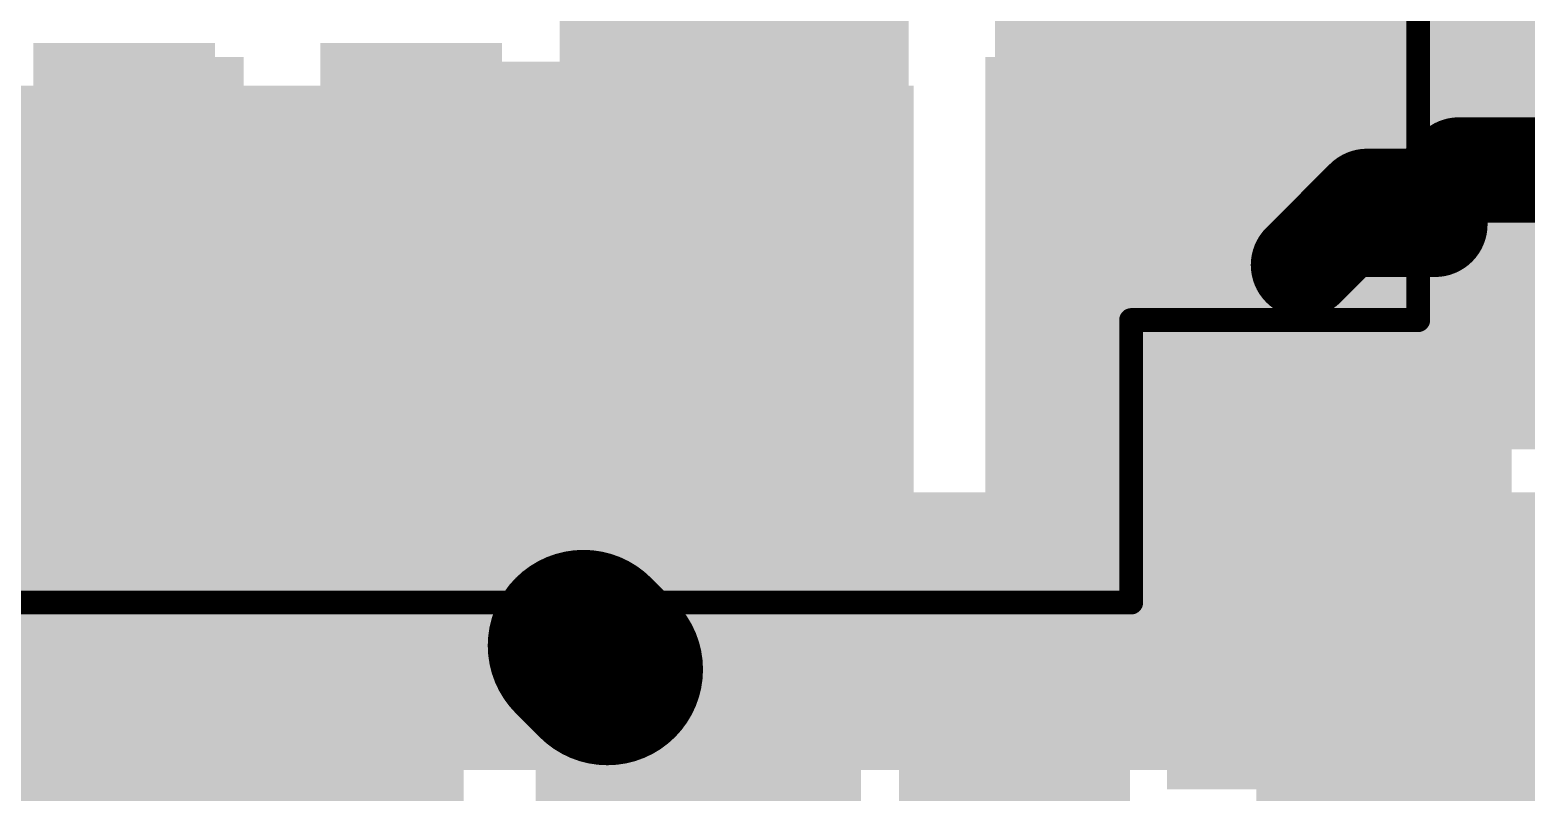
# Model space of a CAD drawing. Header units: millimetres. Extents: x -35.7 to 35.7, y -3.2 to 68.2.
# Drawn here: x 11.06 to 19, y 48.19 to 52.24 of the extents above; entities that cross this region are included whole.
import ezdxf

# ---------------------------------------------------------------- set-up
doc = ezdxf.new("R2010")
doc.units = ezdxf.units.MM
for name, color, linetype in [('BottomLayer', 5, 'Continuous'), ('BottomPaste', 16, 'Continuous'), ('BottomSolder', 6, 'Continuous'), ('Mechanical2', 216, 'Continuous'), ('TopLayer', 1, 'Continuous'), ('TopOverlay', 2, 'Continuous'), ('TopSolder', 216, 'Continuous'), ('ViaHoleLayer', 16, 'Continuous')]:
    doc.layers.add(name, color=color, linetype=linetype)

# ---------------------------------------------------------------- blocks, each defined once
blk = doc.blocks.new('CAP__2917_B_122')
at = {"layer": 'BottomLayer'}
blk.add_hatch(color=5, dxfattribs=at).paths.add_polyline_path([(-1.39499975, 1.28499997), (1.39499975, 1.28499997), (1.39499975, -1.28499997), (-1.39499975, -1.28499997)])
at = {"layer": 'BottomPaste'}
blk.add_hatch(color=16, dxfattribs=at).paths.add_polyline_path([(-1.39499975, 1.28499997), (1.39499975, 1.28499997), (1.39499975, -1.28499997), (-1.39499975, -1.28499997)])
at = {"layer": 'BottomSolder'}
blk.add_hatch(color=6, dxfattribs=at).paths.add_polyline_path([(-1.49659975, 1.38659997), (1.49659975, 1.38659997), (1.49659975, -1.38659997), (-1.49659975, -1.38659997)])
blk = doc.blocks.new('SLF12575T_221M1R3_PF_137')
at = {"layer": 'TopOverlay', "const_width": 0.127}
for points in [[(-4.7752, 6.324599999999999), (-4.7752, 4.826)], [(5.5118, 6.324599999999999), (-4.7752, 6.324599999999999)], [(-6.2992, 4.826), (-6.2992, 2.0574)], [(-4.7752, 4.826), (-6.2992, 4.826)]]:
    blk.add_lwpolyline(points, dxfattribs=at)
at = {"layer": 'TopOverlay', "const_width": 0.0635}
for points in [[(-4.80695, 6.324599999999999, 1), (-4.743449999999999, 6.324599999999999, 1)], [(-4.80695, 6.324599999999999, 1), (-4.743449999999999, 6.324599999999999, 1)], [(-6.33095, 4.826, 1), (-6.267449999999999, 4.826, 1)], [(-6.33095, 4.826, 1), (-6.267449999999999, 4.826, 1)], [(-4.80695, 4.826, 1), (-4.743449999999999, 4.826, 1)], [(-4.80695, 4.826, 1), (-4.743449999999999, 4.826, 1)]]:
    blk.add_lwpolyline(points, format="xyb", close=True, dxfattribs=at)
blk = doc.blocks.new('RES0603_B_159')
at = {"layer": 'BottomLayer'}
for points in [[(-1.143, -0.4445), (-1.143, 0.4445), (-0.3809999999999999, 0.4445), (-0.3809999999999999, -0.4445)], [(0.3809999999999999, -0.4445), (0.3809999999999999, 0.4445), (1.143, 0.4445), (1.143, -0.4445)]]:
    blk.add_hatch(color=5, dxfattribs=at).paths.add_polyline_path(points)
at = {"layer": 'BottomPaste'}
for points in [[(-1.143, -0.4445), (-1.143, 0.4445), (-0.3809999999999999, 0.4445), (-0.3809999999999999, -0.4445)], [(0.3809999999999999, -0.4445), (0.3809999999999999, 0.4445), (1.143, 0.4445), (1.143, -0.4445)]]:
    blk.add_hatch(color=16, dxfattribs=at).paths.add_polyline_path(points)
at = {"layer": 'BottomSolder'}
for points in [[(-1.2446, -0.5460999999999999), (-1.2446, 0.5460999999999999), (-0.2794, 0.5460999999999999), (-0.2794, -0.5460999999999999)], [(0.2794, -0.5460999999999999), (0.2794, 0.5460999999999999), (1.2446, 0.5460999999999999), (1.2446, -0.5460999999999999)]]:
    blk.add_hatch(color=6, dxfattribs=at).paths.add_polyline_path(points)
blk = doc.blocks.new('SOIC_8_B_166')
at = {"layer": 'BottomLayer'}
for points in [[(-3.474999399999999, 1.6050006), (-3.474999399999999, 2.2049994), (-1.92499996, 2.2049994), (-1.92499996, 1.6050006)], [(1.92499996, 1.6050006), (1.92499996, 2.2049994), (3.474999399999999, 2.2049994), (3.474999399999999, 1.6050006)], [(-3.474999399999999, 0.3350006), (-3.474999399999999, 0.9349994), (-1.92499996, 0.9349994), (-1.92499996, 0.3350006)], [(1.92499996, 0.3350006), (1.92499996, 0.9349994), (3.474999399999999, 0.9349994), (3.474999399999999, 0.3350006)], [(-3.474999399999999, -0.9349994), (-3.474999399999999, -0.3350006), (-1.92499996, -0.3350006), (-1.92499996, -0.9349994)], [(1.92499996, -0.9349994), (1.92499996, -0.3350006), (3.474999399999999, -0.3350006), (3.474999399999999, -0.9349994)], [(-3.474999399999999, -2.2049994), (-3.474999399999999, -1.6050006), (-1.92499996, -1.6050006), (-1.92499996, -2.2049994)], [(1.92499996, -2.2049994), (1.92499996, -1.6050006), (3.474999399999999, -1.6050006), (3.474999399999999, -2.2049994)]]:
    blk.add_hatch(color=5, dxfattribs=at).paths.add_polyline_path(points)
at = {"layer": 'BottomPaste'}
for points in [[(-3.474999399999999, 1.6050006), (-3.474999399999999, 2.2049994), (-1.92499996, 2.2049994), (-1.92499996, 1.6050006)], [(1.92499996, 1.6050006), (1.92499996, 2.2049994), (3.474999399999999, 2.2049994), (3.474999399999999, 1.6050006)], [(-3.474999399999999, 0.3350006), (-3.474999399999999, 0.9349994), (-1.92499996, 0.9349994), (-1.92499996, 0.3350006)], [(1.92499996, 0.3350006), (1.92499996, 0.9349994), (3.474999399999999, 0.9349994), (3.474999399999999, 0.3350006)], [(-3.474999399999999, -0.9349994), (-3.474999399999999, -0.3350006), (-1.92499996, -0.3350006), (-1.92499996, -0.9349994)], [(1.92499996, -0.9349994), (1.92499996, -0.3350006), (3.474999399999999, -0.3350006), (3.474999399999999, -0.9349994)], [(-3.474999399999999, -2.2049994), (-3.474999399999999, -1.6050006), (-1.92499996, -1.6050006), (-1.92499996, -2.2049994)], [(1.92499996, -2.2049994), (1.92499996, -1.6050006), (3.474999399999999, -1.6050006), (3.474999399999999, -2.2049994)]]:
    blk.add_hatch(color=16, dxfattribs=at).paths.add_polyline_path(points)
at = {"layer": 'BottomSolder'}
for points in [[(-3.5765994, 1.5034006), (-3.5765994, 2.3065994), (-1.82339996, 2.3065994), (-1.82339996, 1.5034006)], [(1.82339996, 1.5034006), (1.82339996, 2.3065994), (3.5765994, 2.3065994), (3.5765994, 1.5034006)], [(-3.5765994, 0.2334006000000001), (-3.5765994, 1.0365994), (-1.82339996, 1.0365994), (-1.82339996, 0.2334005999999999)], [(1.82339996, 0.2334006000000001), (1.82339996, 1.0365994), (3.5765994, 1.0365994), (3.5765994, 0.2334005999999999)], [(-3.5765994, -1.0365994), (-3.5765994, -0.2334005999999999), (-1.82339996, -0.2334006000000001), (-1.82339996, -1.0365994)], [(1.82339996, -1.0365994), (1.82339996, -0.2334005999999999), (3.5765994, -0.2334006000000001), (3.5765994, -1.0365994)], [(-3.5765994, -2.3065994), (-3.5765994, -1.5034006), (-1.82339996, -1.5034006), (-1.82339996, -2.3065994)], [(1.82339996, -2.3065994), (1.82339996, -1.5034006), (3.5765994, -1.5034006), (3.5765994, -2.3065994)]]:
    blk.add_hatch(color=6, dxfattribs=at).paths.add_polyline_path(points)

msp = doc.modelspace()

# ---------------------------------------------------------------- hatches: boundary and pattern name
at = {"layer": 'BottomLayer'}
for points in [[(13.8684, 51.4952361), (15.7226, 51.4952361), (15.7226, 53.2478361), (13.8684, 53.2478361)], [(12.19200254, 48.65043864), (12.19200254, 52.0954), (11.12520254, 52.0954), (11.12520254, 48.65043864)], [(12.6238, 51.13019999999999), (15.7226, 51.13019999999999), (15.7226, 52.06999999999999), (12.6238, 52.06999999999999)], [(16.129, 49.6316), (18.923, 49.6316), (18.923, 52.0954), (16.129, 52.0954)], [(18.6944, 50.92699999999999), (20.9042, 50.92699999999999), (20.9042, 52.0954), (18.6944, 52.0954)], [(15.6972, 50.76735846), (11.1252, 50.76735846), (11.1252, 49.63160254), (15.6972, 49.63160254)], [(-0.4318, 48.9458), (11.89444408, 48.9458), (11.89444408, 49.911), (-0.4318, 49.911)], [(7.6454, 45.23739999999999), (13.3604, 45.23739999999999), (13.3604, 49.7078), (7.6454, 49.7078)], [(13.7414, 45.2628), (15.4686, 45.2628), (15.4686, 49.37759999999999), (13.7414, 49.37759999999999)], [(16.8974643, 49.3905413), (15.67180254, 49.3905413), (15.67180254, 47.01540254), (16.8974643, 47.01540254)], [(17.0942, 48.2092), (22.4282, 48.2092), (22.4282, 49.37759999999999), (17.0942, 49.37759999999999)], [(17.56859834, 48.39703046), (17.56859834, 46.35500254), (22.42819746, 46.35500254), (22.42819746, 48.39703046)]]:
    msp.add_hatch(color=5, dxfattribs=at).paths.add_polyline_path(points)
h = msp.add_hatch(color=5, dxfattribs=at)
edge = h.paths.add_edge_path()
edge.add_arc((16.4592, 51.6382), 0.2999994, 0, 360)
h = msp.add_hatch(color=5, dxfattribs=at)
edge = h.paths.add_edge_path()
edge.add_arc((17.145, 51.6382), 0.2999994, 0, 360)
h = msp.add_hatch(color=5, dxfattribs=at)
edge = h.paths.add_edge_path()
edge.add_arc((17.8308, 51.6382), 0.2999994, 0, 360)
h = msp.add_hatch(color=5, dxfattribs=at)
edge = h.paths.add_edge_path()
edge.add_arc((18.5166, 51.6382), 0.2999994, 0, 360)
h = msp.add_hatch(color=5, dxfattribs=at)
edge = h.paths.add_edge_path()
edge.add_arc((16.4592, 50.99049999999999), 0.2999994, 0, 360)
h = msp.add_hatch(color=5, dxfattribs=at)
edge = h.paths.add_edge_path()
edge.add_arc((17.145, 50.99049999999999), 0.2999994, 0, 360)
h = msp.add_hatch(color=5, dxfattribs=at)
edge = h.paths.add_edge_path()
edge.add_arc((17.8308, 51.0032), 0.2999994, 0, 360)
h = msp.add_hatch(color=5, dxfattribs=at)
edge = h.paths.add_edge_path()
edge.add_arc((18.5166, 51.0032), 0.2999994, 0, 360)
h = msp.add_hatch(color=5, dxfattribs=at)
edge = h.paths.add_edge_path()
edge.add_arc((16.4592, 50.3428), 0.2999994, 0, 360)
h = msp.add_hatch(color=5, dxfattribs=at)
edge = h.paths.add_edge_path()
edge.add_arc((17.145, 50.3428), 0.2999994, 0, 360)
h = msp.add_hatch(color=5, dxfattribs=at)
edge = h.paths.add_edge_path()
edge.add_arc((17.8308, 50.3682), 0.2999994, 0, 360)
h = msp.add_hatch(color=5, dxfattribs=at)
edge = h.paths.add_edge_path()
edge.add_arc((18.5166, 50.3682), 0.2999994, 0, 360)
h = msp.add_hatch(color=5, dxfattribs=at)
edge = h.paths.add_edge_path()
edge.add_arc((15.9766, 48.7934), 0.2999994, 0, 360)
h = msp.add_hatch(color=5, dxfattribs=at)
edge = h.paths.add_edge_path()
edge.add_arc((16.5910006, 48.7934), 0.2999994, 0, 360)
at = {"layer": 'BottomSolder'}
h = msp.add_hatch(color=6, dxfattribs=at)
edge = h.paths.add_edge_path()
edge.add_arc((16.4592, 51.6382), 0.1499997, 0, 360)
h = msp.add_hatch(color=6, dxfattribs=at)
edge = h.paths.add_edge_path()
edge.add_arc((17.145, 51.6382), 0.1499997, 0, 360)
h = msp.add_hatch(color=6, dxfattribs=at)
edge = h.paths.add_edge_path()
edge.add_arc((17.8308, 51.6382), 0.1499997, 0, 360)
h = msp.add_hatch(color=6, dxfattribs=at)
edge = h.paths.add_edge_path()
edge.add_arc((18.5166, 51.6382), 0.1499997, 0, 360)
h = msp.add_hatch(color=6, dxfattribs=at)
edge = h.paths.add_edge_path()
edge.add_arc((16.4592, 50.99049999999999), 0.1499997, 0, 360)
h = msp.add_hatch(color=6, dxfattribs=at)
edge = h.paths.add_edge_path()
edge.add_arc((17.145, 50.99049999999999), 0.1499997, 0, 360)
h = msp.add_hatch(color=6, dxfattribs=at)
edge = h.paths.add_edge_path()
edge.add_arc((17.8308, 51.0032), 0.1499997, 0, 360)
h = msp.add_hatch(color=6, dxfattribs=at)
edge = h.paths.add_edge_path()
edge.add_arc((18.5166, 51.0032), 0.1499997, 0, 360)
h = msp.add_hatch(color=6, dxfattribs=at)
edge = h.paths.add_edge_path()
edge.add_arc((16.4592, 50.3428), 0.1499997, 0, 360)
h = msp.add_hatch(color=6, dxfattribs=at)
edge = h.paths.add_edge_path()
edge.add_arc((17.145, 50.3428), 0.1499997, 0, 360)
h = msp.add_hatch(color=6, dxfattribs=at)
edge = h.paths.add_edge_path()
edge.add_arc((17.8308, 50.3682), 0.1499997, 0, 360)
h = msp.add_hatch(color=6, dxfattribs=at)
edge = h.paths.add_edge_path()
edge.add_arc((18.5166, 50.3682), 0.1499997, 0, 360)
h = msp.add_hatch(color=6, dxfattribs=at)
edge = h.paths.add_edge_path()
edge.add_arc((15.9766, 48.7934), 0.1499997, 0, 360)
h = msp.add_hatch(color=6, dxfattribs=at)
edge = h.paths.add_edge_path()
edge.add_arc((16.5910006, 48.7934), 0.1499997, 0, 360)
at = {"layer": 'TopLayer'}
for points in [[(16.1798, 50.0126), (19.5072, 50.0126), (19.5072, 57.12440187999999), (16.1798, 57.12440187999999)], [(7.416797459999999, 51.94300254), (7.416797459999999, 48.31080762), (15.74799746, 48.31080762), (15.74799746, 51.94300254)], [(15.59230816, 48.31079999999999), (20.8534, 48.31079999999999), (20.8534, 49.784), (15.59230816, 49.784)]]:
    msp.add_hatch(color=1, dxfattribs=at).paths.add_polyline_path(points)
h = msp.add_hatch(color=1, dxfattribs=at)
edge = h.paths.add_edge_path()
edge.add_arc((16.4592, 51.6382), 0.2999994, 0, 360)
h = msp.add_hatch(color=1, dxfattribs=at)
edge = h.paths.add_edge_path()
edge.add_arc((17.145, 51.6382), 0.2999994, 0, 360)
h = msp.add_hatch(color=1, dxfattribs=at)
edge = h.paths.add_edge_path()
edge.add_arc((17.8308, 51.6382), 0.2999994, 0, 360)
h = msp.add_hatch(color=1, dxfattribs=at)
edge = h.paths.add_edge_path()
edge.add_arc((18.5166, 51.6382), 0.2999994, 0, 360)
h = msp.add_hatch(color=1, dxfattribs=at)
edge = h.paths.add_edge_path()
edge.add_arc((16.4592, 50.99049999999999), 0.2999994, 0, 360)
h = msp.add_hatch(color=1, dxfattribs=at)
edge = h.paths.add_edge_path()
edge.add_arc((17.145, 50.99049999999999), 0.2999994, 0, 360)
h = msp.add_hatch(color=1, dxfattribs=at)
edge = h.paths.add_edge_path()
edge.add_arc((17.8308, 51.0032), 0.2999994, 0, 360)
h = msp.add_hatch(color=1, dxfattribs=at)
edge = h.paths.add_edge_path()
edge.add_arc((18.5166, 51.0032), 0.2999994, 0, 360)
h = msp.add_hatch(color=1, dxfattribs=at)
edge = h.paths.add_edge_path()
edge.add_arc((16.4592, 50.3428), 0.2999994, 0, 360)
h = msp.add_hatch(color=1, dxfattribs=at)
edge = h.paths.add_edge_path()
edge.add_arc((17.145, 50.3428), 0.2999994, 0, 360)
h = msp.add_hatch(color=1, dxfattribs=at)
edge = h.paths.add_edge_path()
edge.add_arc((17.8308, 50.3682), 0.2999994, 0, 360)
h = msp.add_hatch(color=1, dxfattribs=at)
edge = h.paths.add_edge_path()
edge.add_arc((18.5166, 50.3682), 0.2999994, 0, 360)
h = msp.add_hatch(color=1, dxfattribs=at)
edge = h.paths.add_edge_path()
edge.add_arc((15.9766, 48.7934), 0.2999994, 0, 360)
h = msp.add_hatch(color=1, dxfattribs=at)
edge = h.paths.add_edge_path()
edge.add_arc((16.5910006, 48.7934), 0.2999994, 0, 360)
at = {"layer": 'TopSolder'}
h = msp.add_hatch(color=216, dxfattribs=at)
edge = h.paths.add_edge_path()
edge.add_arc((16.4592, 51.6382), 0.1499997, 0, 360)
h = msp.add_hatch(color=216, dxfattribs=at)
edge = h.paths.add_edge_path()
edge.add_arc((17.145, 51.6382), 0.1499997, 0, 360)
h = msp.add_hatch(color=216, dxfattribs=at)
edge = h.paths.add_edge_path()
edge.add_arc((17.8308, 51.6382), 0.1499997, 0, 360)
h = msp.add_hatch(color=216, dxfattribs=at)
edge = h.paths.add_edge_path()
edge.add_arc((18.5166, 51.6382), 0.1499997, 0, 360)
h = msp.add_hatch(color=216, dxfattribs=at)
edge = h.paths.add_edge_path()
edge.add_arc((16.4592, 50.99049999999999), 0.1499997, 0, 360)
h = msp.add_hatch(color=216, dxfattribs=at)
edge = h.paths.add_edge_path()
edge.add_arc((17.145, 50.99049999999999), 0.1499997, 0, 360)
h = msp.add_hatch(color=216, dxfattribs=at)
edge = h.paths.add_edge_path()
edge.add_arc((17.8308, 51.0032), 0.1499997, 0, 360)
h = msp.add_hatch(color=216, dxfattribs=at)
edge = h.paths.add_edge_path()
edge.add_arc((18.5166, 51.0032), 0.1499997, 0, 360)
h = msp.add_hatch(color=216, dxfattribs=at)
edge = h.paths.add_edge_path()
edge.add_arc((16.4592, 50.3428), 0.1499997, 0, 360)
h = msp.add_hatch(color=216, dxfattribs=at)
edge = h.paths.add_edge_path()
edge.add_arc((17.145, 50.3428), 0.1499997, 0, 360)
h = msp.add_hatch(color=216, dxfattribs=at)
edge = h.paths.add_edge_path()
edge.add_arc((17.8308, 50.3682), 0.1499997, 0, 360)
h = msp.add_hatch(color=216, dxfattribs=at)
edge = h.paths.add_edge_path()
edge.add_arc((18.5166, 50.3682), 0.1499997, 0, 360)
h = msp.add_hatch(color=216, dxfattribs=at)
edge = h.paths.add_edge_path()
edge.add_arc((15.9766, 48.7934), 0.1499997, 0, 360)
h = msp.add_hatch(color=216, dxfattribs=at)
edge = h.paths.add_edge_path()
edge.add_arc((16.5910006, 48.7934), 0.1499997, 0, 360)
at = {"layer": 'ViaHoleLayer'}
h = msp.add_hatch(color=16, dxfattribs=at)
edge = h.paths.add_edge_path()
edge.add_arc((16.4592, 51.6382), 0.1499997, 0, 360)
h = msp.add_hatch(color=16, dxfattribs=at)
edge = h.paths.add_edge_path()
edge.add_arc((17.145, 51.6382), 0.1499997, 0, 360)
h = msp.add_hatch(color=16, dxfattribs=at)
edge = h.paths.add_edge_path()
edge.add_arc((17.8308, 51.6382), 0.1499997, 0, 360)
h = msp.add_hatch(color=16, dxfattribs=at)
edge = h.paths.add_edge_path()
edge.add_arc((18.5166, 51.6382), 0.1499997, 0, 360)
h = msp.add_hatch(color=16, dxfattribs=at)
edge = h.paths.add_edge_path()
edge.add_arc((16.4592, 50.99049999999999), 0.1499997, 0, 360)
h = msp.add_hatch(color=16, dxfattribs=at)
edge = h.paths.add_edge_path()
edge.add_arc((17.145, 50.99049999999999), 0.1499997, 0, 360)
h = msp.add_hatch(color=16, dxfattribs=at)
edge = h.paths.add_edge_path()
edge.add_arc((17.8308, 51.0032), 0.1499997, 0, 360)
h = msp.add_hatch(color=16, dxfattribs=at)
edge = h.paths.add_edge_path()
edge.add_arc((18.5166, 51.0032), 0.1499997, 0, 360)
h = msp.add_hatch(color=16, dxfattribs=at)
edge = h.paths.add_edge_path()
edge.add_arc((16.4592, 50.3428), 0.1499997, 0, 360)
h = msp.add_hatch(color=16, dxfattribs=at)
edge = h.paths.add_edge_path()
edge.add_arc((17.145, 50.3428), 0.1499997, 0, 360)
h = msp.add_hatch(color=16, dxfattribs=at)
edge = h.paths.add_edge_path()
edge.add_arc((17.8308, 50.3682), 0.1499997, 0, 360)
h = msp.add_hatch(color=16, dxfattribs=at)
edge = h.paths.add_edge_path()
edge.add_arc((18.5166, 50.3682), 0.1499997, 0, 360)
h = msp.add_hatch(color=16, dxfattribs=at)
edge = h.paths.add_edge_path()
edge.add_arc((15.9766, 48.7934), 0.1499997, 0, 360)
h = msp.add_hatch(color=16, dxfattribs=at)
edge = h.paths.add_edge_path()
edge.add_arc((16.5910006, 48.7934), 0.1499997, 0, 360)

# ---------------------------------------------------------------- linework, layer by layer
at = {"layer": 'BottomLayer', "const_width": 0.5588}
for points in [[(18.5166, 51.3682361), (18.6436, 51.4952361)], [(18.6436, 51.4952361), (20.08084376, 51.4952361)], [(18.5166, 51.2064), (18.5166, 51.3682361)], [(18.034, 51.2064), (18.1561994, 51.3285994)], [(18.1561994, 51.3285994), (18.3944006, 51.3285994)], [(18.3944006, 51.3285994), (18.5166, 51.2064)], [(17.8181, 50.99049999999999), (18.034, 51.2064)], [(18.034, 51.2064), (18.5166, 51.2064)]]:
    msp.add_lwpolyline(points, dxfattribs=at)
at = {"layer": 'BottomLayer', "const_width": 0.2794}
for points in [[(18.5039, 51.4952361, 1), (18.7833, 51.4952361, 1)], [(18.5039, 51.4952361, 1), (18.7833, 51.4952361, 1)], [(18.3769, 51.3682361, 1), (18.6563, 51.3682361, 1)], [(18.3769, 51.3682361, 1), (18.6563, 51.3682361, 1)], [(18.0164994, 51.3285994, 1), (18.2958994, 51.3285994, 1)], [(18.0164994, 51.3285994, 1), (18.2958994, 51.3285994, 1)], [(18.2547006, 51.3285994, 1), (18.5341006, 51.3285994, 1)], [(18.2547006, 51.3285994, 1), (18.5341006, 51.3285994, 1)], [(17.8943, 51.2064, 1), (18.1737, 51.2064, 1)], [(17.8943, 51.2064, 1), (18.1737, 51.2064, 1)], [(17.8943, 51.2064, 1), (18.1737, 51.2064, 1)], [(18.3769, 51.2064, 1), (18.6563, 51.2064, 1)], [(18.3769, 51.2064, 1), (18.6563, 51.2064, 1)], [(18.3769, 51.2064, 1), (18.6563, 51.2064, 1)], [(17.6784, 50.99049999999999, 1), (17.9578, 50.99049999999999, 1)]]:
    msp.add_lwpolyline(points, format="xyb", close=True, dxfattribs=at)
at = {"layer": 'Mechanical2', "const_width": 0.3809999999999999}
msp.add_lwpolyline([(0, 68.00000116, -0.2679491924311228), (30.74390092, 50.2500011)], format="xyb", dxfattribs=at)
at = {"layer": 'TopLayer', "const_width": 1.016}
msp.add_lwpolyline([(13.9954, 48.9712), (14.1224, 48.8442)], dxfattribs=at)
at = {"layer": 'TopLayer', "const_width": 0.508}
for points in [[(13.7414, 48.9712, 1), (14.2494, 48.9712, 1)], [(13.8684, 48.8442, 1), (14.3764, 48.8442, 1)]]:
    msp.add_lwpolyline(points, format="xyb", close=True, dxfattribs=at)

# ---------------------------------------------------------------- block references
at = {"rotation": 180}
for name, p in [('SLF12575T_221M1R3_PF_137', (12.12840094, 55.52439999999999)), ('SOIC_8_B_166', (17.38084408, 50.8602361)), ('RES0603_B_159', (12.319, 51.62223609999999)), ('CAP__2917_B_122', (11.46919982, 47.3964))]:
    msp.add_blockref(name, p, dxfattribs=at)

doc.saveas('drawing.dxf')
